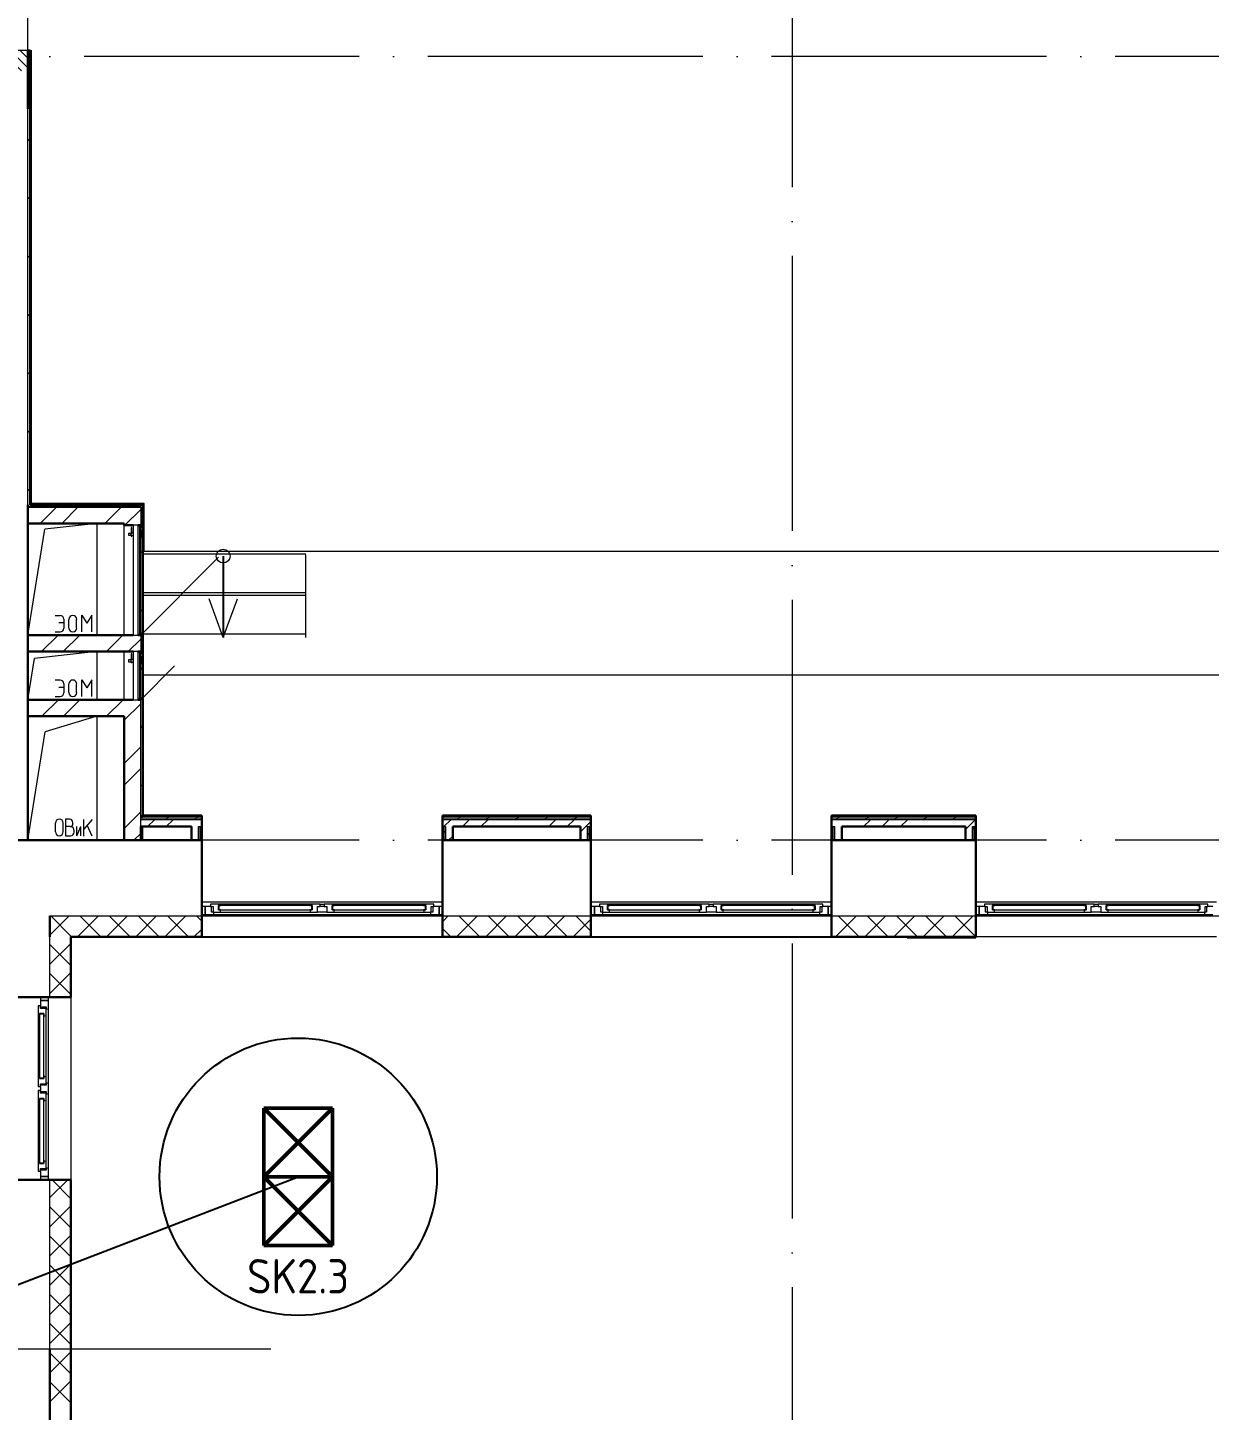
# Model space of a CAD drawing. Header units: millimetres. Extents: x -325553 to 627452, y -28539 to 738858.
# Drawn here: x 138654 to 147250, y 183073 to 193129 of the extents above; entities that cross this region are included whole.
import ezdxf

# ---------------------------------------------------------------- set-up
doc = ezdxf.new("R2010")
doc.units = ezdxf.units.MM
doc.set_wipeout_variables(frame=1)
doc.linetypes.add('ADSK_Линия сетки', pattern=[25, 20, -2.5, 0, -2.5])
doc.linetypes.add('ADSK_Штриховая_ш2 п1_5', pattern=[4.5, 3, -1.5])
for name, color, linetype, lineweight in [('_ Окна', 7, 'Continuous', 9), ('RC-Линии_связи-Адресные', 5, 'Continuous', 30), ('Аннотация', 7, 'Continuous', 18), ('Двери', 252, 'Continuous', 9), ('Лестницы', 252, 'Continuous', 9), ('Линии', 7, 'Continuous', 9), ('Маркировка Не АУ', 7, 'Continuous', 25), ('НО СКУД', 7, 'Continuous', 50), ('Оборудование', 8, 'Continuous', 18), ('Ограждение', 252, 'Continuous', 9), ('Окна', 252, 'Continuous', 9), ('Оси', 252, 'Continuous', 9), ('Перекрытие', 252, 'Continuous', 18), ('Стены внутренние', 7, 'Continuous', 18), ('Стены наружные', 7, 'Continuous', 18), ('Стены штриховка', 7, 'Continuous', 9)]:
    doc.layers.add(name, color=color, linetype=linetype, lineweight=lineweight)
doc.layers.add('Узлы', color=7, linetype='Continuous')
doc.styles.add('ISOCPEUR', font='isocpeur.ttf', dxfattribs={"width": 0.9, "height": 350})

# ---------------------------------------------------------------- blocks, each defined once
blk = doc.blocks.new('2 этаж')
at = {"layer": 'Двери', "lineweight": 18, "true_color": 0x636466}
h = blk.add_hatch(dxfattribs=at)
h.set_pattern_fill('FP_2', color=251, angle=90, style=0, pattern_type=2)
h.set_pattern_definition([(135, (137721.006, 23430.747), (-35.3553, -35.3553), [])])
h.paths.add_polyline_path([(137526, 22556), (137916, 22556), (137916, 22706), (137526, 22706), (137526, 22646)])
h.paths.add_polyline_path([(137526, 24406), (137916, 24406), (137916, 24556), (137526, 24556)])
at = {"color": 251, "lineweight": 18, "true_color": 0x636466}
for p, q in [((138219, 17114), (138189, 17114)), ((138189, 17114), (138189, 16994)), ((138383, 17112), (138323, 17041)), ((138323, 16992), (138323, 17112)), ((138115, 17023), (138115, 17086)), ((138172, 17023), (138172, 17086)), ((138223, 17061), (138189, 17061)), ((138243, 17081), (138243, 17091)), ((138253, 17021), (138253, 17031)), ((138272, 16994), (138300, 17061)), ((138272, 16994), (138272, 17061)), ((138300, 16994), (138300, 17061)), ((138383, 16992), (138347, 17070)), ((138189, 16994), (138226, 16994))]:
    blk.add_line(p, q, dxfattribs=at)
for centre, radius, start, end in [((138144, 17086), 28.7, 0, 180), ((138219, 17091), 23.3, 0, 90), ((138144, 17023), 28.7, 180, 0), ((138223, 17081), 20, 270, 0), ((138223, 17031), 30, 0, 90), ((138226, 17021), 26.7, 270, 0)]:
    blk.add_arc(centre, radius, start, end, dxfattribs=at)
at = {"layer": '_ Окна', "color": 251, "lineweight": 18, "true_color": 0x636466}
for p, q in [((139300, 16496), (139244, 16496)), ((139244, 16496), (139244, 16479)), ((139301, 16495), (139300, 16496)), ((139302, 16496), (139301, 16495)), ((139317, 16496), (139302, 16496)), ((139319, 16487), (139317, 16496)), ((139968, 16496), (139966, 16487)), ((139983, 16496), (139968, 16496)), ((139984, 16495), (139983, 16496)), ((139985, 16496), (139984, 16495)), ((140041, 16496), (139985, 16496)), ((140041, 16479), (140041, 16496)), ((140127, 16496), (140071, 16496)), ((140071, 16496), (140071, 16479)), ((140128, 16495), (140127, 16496)), ((140129, 16496), (140128, 16495)), ((140144, 16496), (140129, 16496)), ((140146, 16487), (140144, 16496)), ((140795, 16496), (140793, 16487)), ((140810, 16496), (140795, 16496)), ((140811, 16495), (140810, 16496)), ((140812, 16496), (140811, 16495)), ((140868, 16496), (140812, 16496)), ((140868, 16479), (140868, 16496)), ((142130, 16496), (142074, 16496)), ((142074, 16496), (142074, 16479)), ((142131, 16495), (142130, 16496)), ((142132, 16496), (142131, 16495)), ((142147, 16496), (142132, 16496)), ((142149, 16487), (142147, 16496)), ((142798, 16496), (142796, 16487)), ((142813, 16496), (142798, 16496)), ((142814, 16495), (142813, 16496)), ((142815, 16496), (142814, 16495)), ((142871, 16496), (142815, 16496)), ((142871, 16479), (142871, 16496)), ((142957, 16496), (142901, 16496)), ((142901, 16496), (142901, 16479)), ((142958, 16495), (142957, 16496)), ((142959, 16496), (142958, 16495)), ((142974, 16496), (142959, 16496)), ((142976, 16487), (142974, 16496)), ((143625, 16496), (143623, 16487)), ((143640, 16496), (143625, 16496)), ((143641, 16495), (143640, 16496)), ((143642, 16496), (143641, 16495)), ((143698, 16496), (143642, 16496)), ((143698, 16479), (143698, 16496)), ((144930, 16496), (144874, 16496)), ((144874, 16496), (144874, 16479)), ((144931, 16495), (144930, 16496)), ((144932, 16496), (144931, 16495)), ((144947, 16496), (144932, 16496)), ((144949, 16487), (144947, 16496)), ((145598, 16496), (145596, 16487)), ((145613, 16496), (145598, 16496)), ((145614, 16495), (145613, 16496)), ((145615, 16496), (145614, 16495)), ((145671, 16496), (145615, 16496)), ((145671, 16479), (145671, 16496)), ((145757, 16496), (145701, 16496)), ((145701, 16496), (145701, 16479)), ((145758, 16495), (145757, 16496)), ((145759, 16496), (145758, 16495)), ((145774, 16496), (145759, 16496)), ((145776, 16487), (145774, 16496)), ((146425, 16496), (146423, 16487)), ((146440, 16496), (146425, 16496)), ((146441, 16495), (146440, 16496)), ((146442, 16496), (146441, 16495)), ((146498, 16496), (146442, 16496)), ((146498, 16479), (146498, 16496)), ((139244, 16479), (139206, 16479)), ((139206, 16479), (139206, 16421)), ((139206, 16421), (139265, 16421)), ((139244, 16479), (139264, 16479)), ((139252, 16438), (139252, 16479)), ((139264, 16438), (139252, 16438)), ((139264, 16479), (139264, 16438)), ((139264, 16438), (139314, 16438)), ((139265, 16421), (139270, 16438)), ((139301, 16455), (139301, 16487)), ((139301, 16487), (139319, 16487)), ((139319, 16455), (139301, 16455)), ((139314, 16438), (139319, 16455)), ((139966, 16487), (139984, 16487)), ((139984, 16455), (139966, 16455)), ((139966, 16455), (139971, 16438)), ((139971, 16438), (140021, 16438)), ((139984, 16487), (139984, 16455)), ((140021, 16438), (140021, 16479)), ((140021, 16479), (140041, 16479)), ((140071, 16479), (140091, 16479)), ((140091, 16479), (140091, 16438)), ((140091, 16438), (140141, 16438)), ((140128, 16455), (140128, 16487)), ((140128, 16487), (140146, 16487)), ((140146, 16455), (140128, 16455)), ((140141, 16438), (140146, 16455)), ((140793, 16487), (140811, 16487)), ((140811, 16455), (140793, 16455)), ((140793, 16455), (140798, 16438)), ((140798, 16438), (140848, 16438)), ((140811, 16487), (140811, 16455)), ((140842, 16438), (140847, 16421)), ((140847, 16421), (140906, 16421)), ((140848, 16438), (140848, 16479)), ((140848, 16479), (140868, 16479)), ((140860, 16438), (140848, 16438)), ((140860, 16479), (140860, 16438)), ((140906, 16479), (140868, 16479)), ((140906, 16421), (140906, 16479)), ((142074, 16479), (142036, 16479)), ((142036, 16479), (142036, 16421)), ((142036, 16421), (142095, 16421)), ((142074, 16479), (142094, 16479)), ((142082, 16438), (142082, 16479)), ((142094, 16438), (142082, 16438)), ((142094, 16479), (142094, 16438)), ((142094, 16438), (142144, 16438)), ((142095, 16421), (142100, 16438)), ((142131, 16455), (142131, 16487)), ((142131, 16487), (142149, 16487)), ((142149, 16455), (142131, 16455)), ((142144, 16438), (142149, 16455)), ((142796, 16487), (142814, 16487)), ((142814, 16455), (142796, 16455)), ((142796, 16455), (142801, 16438)), ((142801, 16438), (142851, 16438)), ((142814, 16487), (142814, 16455)), ((142851, 16438), (142851, 16479)), ((142851, 16479), (142871, 16479)), ((142901, 16479), (142921, 16479)), ((142921, 16479), (142921, 16438)), ((142921, 16438), (142971, 16438)), ((142958, 16455), (142958, 16487)), ((142958, 16487), (142976, 16487)), ((142976, 16455), (142958, 16455)), ((142971, 16438), (142976, 16455)), ((143623, 16487), (143641, 16487)), ((143641, 16455), (143623, 16455)), ((143623, 16455), (143628, 16438)), ((143628, 16438), (143678, 16438)), ((143641, 16487), (143641, 16455)), ((143672, 16438), (143677, 16421)), ((143677, 16421), (143736, 16421)), ((143678, 16438), (143678, 16479)), ((143678, 16479), (143698, 16479)), ((143690, 16438), (143678, 16438)), ((143690, 16479), (143690, 16438)), ((143736, 16479), (143698, 16479)), ((143736, 16421), (143736, 16479)), ((144874, 16479), (144836, 16479)), ((144836, 16479), (144836, 16421)), ((144836, 16421), (144895, 16421)), ((144874, 16479), (144894, 16479)), ((144882, 16438), (144882, 16479)), ((144894, 16438), (144882, 16438)), ((144894, 16479), (144894, 16438)), ((144894, 16438), (144944, 16438)), ((144895, 16421), (144900, 16438)), ((144931, 16455), (144931, 16487)), ((144931, 16487), (144949, 16487)), ((144949, 16455), (144931, 16455)), ((144944, 16438), (144949, 16455)), ((145596, 16487), (145614, 16487)), ((145614, 16455), (145596, 16455)), ((145596, 16455), (145601, 16438)), ((145601, 16438), (145651, 16438)), ((145614, 16487), (145614, 16455)), ((145651, 16438), (145651, 16479)), ((145651, 16479), (145671, 16479)), ((145701, 16479), (145721, 16479)), ((145721, 16479), (145721, 16438)), ((145721, 16438), (145771, 16438)), ((145758, 16455), (145758, 16487)), ((145758, 16487), (145776, 16487)), ((145776, 16455), (145758, 16455)), ((145771, 16438), (145776, 16455)), ((146423, 16487), (146441, 16487)), ((146441, 16455), (146423, 16455)), ((146423, 16455), (146428, 16438)), ((146428, 16438), (146478, 16438)), ((146441, 16487), (146441, 16455)), ((146472, 16438), (146477, 16421)), ((146477, 16421), (146536, 16421)), ((146478, 16438), (146478, 16479)), ((146478, 16479), (146498, 16479)), ((146490, 16438), (146478, 16438)), ((146490, 16479), (146490, 16438)), ((146536, 16479), (146498, 16479)), ((138066, 15796), (138008, 15796)), ((138008, 15796), (138008, 15758)), ((138066, 15736), (138066, 15796)), ((138008, 15758), (137991, 15758)), ((137991, 15758), (137991, 15702)), ((137991, 15702), (137992, 15701)), ((137992, 15701), (137991, 15700)), ((137991, 15700), (137991, 15685)), ((138000, 15683), (138000, 15701)), ((138000, 15701), (138032, 15701)), ((138008, 15738), (138008, 15758)), ((138008, 15750), (138049, 15750)), ((138049, 15738), (138008, 15738)), ((138032, 15701), (138032, 15683)), ((138032, 15683), (138049, 15687)), ((138049, 15750), (138049, 15738)), ((138049, 15687), (138049, 15738)), ((138049, 15732), (138066, 15736)), ((137991, 15685), (138000, 15683)), ((138000, 15246), (137991, 15243)), ((137991, 15243), (137991, 15229)), ((137991, 15229), (137992, 15228)), ((137992, 15228), (137991, 15227)), ((137991, 15227), (137991, 15171)), ((138000, 15228), (138000, 15246)), ((138032, 15228), (138000, 15228)), ((138008, 15191), (138049, 15191)), ((138008, 15171), (138008, 15191)), ((138049, 15241), (138032, 15246)), ((138032, 15246), (138032, 15228)), ((138049, 15191), (138049, 15241)), ((138066, 15192), (138049, 15197)), ((138049, 15191), (138049, 15179)), ((138066, 15119), (138066, 15192)), ((137991, 15171), (138008, 15171)), ((138008, 15141), (137991, 15141)), ((137991, 15141), (137991, 15085)), ((137991, 15085), (137992, 15084)), ((138049, 15179), (138008, 15179)), ((138008, 15171), (138008, 15141)), ((138008, 15121), (138008, 15141)), ((138008, 15133), (138049, 15133)), ((138049, 15121), (138008, 15121)), ((138049, 15133), (138049, 15121)), ((138049, 15070), (138049, 15121)), ((138049, 15115), (138066, 15119)), ((137992, 15084), (137991, 15083)), ((137991, 15083), (137991, 15068)), ((137991, 15068), (138000, 15066)), ((138000, 15066), (138000, 15084)), ((138000, 15084), (138032, 15084)), ((138032, 15084), (138032, 15066)), ((138032, 15066), (138049, 15070)), ((138000, 14629), (137991, 14626)), ((137991, 14626), (137991, 14612)), ((137991, 14612), (137992, 14611)), ((137992, 14611), (137991, 14610)), ((137991, 14610), (137991, 14554)), ((138000, 14611), (138000, 14629)), ((138032, 14611), (138000, 14611)), ((138049, 14624), (138032, 14629)), ((138032, 14629), (138032, 14611)), ((138049, 14574), (138049, 14624)), ((137991, 14554), (138008, 14554)), ((138008, 14574), (138049, 14574)), ((138008, 14554), (138008, 14574)), ((138049, 14562), (138008, 14562)), ((138008, 14554), (138008, 14516)), ((138008, 14516), (138066, 14516)), ((138066, 14575), (138049, 14580)), ((138049, 14574), (138049, 14562)), ((138066, 14516), (138066, 14575))]:
    blk.add_line(p, q, dxfattribs=at)
at = {"layer": '_ Окна', "color": 251, "true_color": 0x636466}
for p, q in [((139206, 16479), (139181, 16479)), ((139181, 16421), (139206, 16421)), ((139206, 16421), (139206, 16479)), ((139304, 16487), (139301, 16487)), ((139301, 16487), (139301, 16455)), ((139301, 16455), (139304, 16455)), ((139981, 16487), (139304, 16487)), ((139304, 16487), (139304, 16455)), ((139304, 16455), (139304, 16487)), ((139304, 16455), (139981, 16455)), ((139981, 16455), (139981, 16487)), ((139981, 16487), (139981, 16455)), ((139984, 16487), (139981, 16487)), ((139981, 16455), (139984, 16455)), ((139984, 16455), (139984, 16487)), ((140131, 16487), (140128, 16487)), ((140128, 16487), (140128, 16455)), ((140128, 16455), (140131, 16455)), ((140808, 16487), (140131, 16487)), ((140131, 16487), (140131, 16455)), ((140131, 16455), (140131, 16487)), ((140131, 16455), (140808, 16455)), ((140808, 16455), (140808, 16487)), ((140808, 16487), (140808, 16455)), ((140811, 16487), (140808, 16487)), ((140808, 16455), (140811, 16455)), ((140811, 16455), (140811, 16487)), ((140931, 16479), (140906, 16479)), ((140906, 16479), (140906, 16421)), ((140906, 16421), (140931, 16421)), ((142036, 16479), (142011, 16479)), ((142011, 16421), (142036, 16421)), ((142036, 16421), (142036, 16479)), ((142134, 16487), (142131, 16487)), ((142131, 16487), (142131, 16455)), ((142131, 16455), (142134, 16455)), ((142811, 16487), (142134, 16487)), ((142134, 16487), (142134, 16455)), ((142134, 16455), (142134, 16487)), ((142134, 16455), (142811, 16455)), ((142811, 16455), (142811, 16487)), ((142811, 16487), (142811, 16455)), ((142814, 16487), (142811, 16487)), ((142811, 16455), (142814, 16455)), ((142814, 16455), (142814, 16487)), ((142961, 16487), (142958, 16487)), ((142958, 16487), (142958, 16455)), ((142958, 16455), (142961, 16455)), ((143638, 16487), (142961, 16487)), ((142961, 16487), (142961, 16455)), ((142961, 16455), (142961, 16487)), ((142961, 16455), (143638, 16455)), ((143638, 16455), (143638, 16487)), ((143638, 16487), (143638, 16455)), ((143641, 16487), (143638, 16487)), ((143638, 16455), (143641, 16455)), ((143641, 16455), (143641, 16487)), ((143761, 16479), (143736, 16479)), ((143736, 16479), (143736, 16421)), ((143736, 16421), (143761, 16421)), ((144836, 16479), (144811, 16479)), ((144811, 16421), (144836, 16421)), ((144836, 16421), (144836, 16479)), ((144934, 16487), (144931, 16487)), ((144931, 16487), (144931, 16455)), ((144931, 16455), (144934, 16455)), ((145611, 16487), (144934, 16487)), ((144934, 16487), (144934, 16455)), ((144934, 16455), (144934, 16487)), ((144934, 16455), (145611, 16455)), ((145611, 16455), (145611, 16487)), ((145611, 16487), (145611, 16455)), ((145614, 16487), (145611, 16487)), ((145611, 16455), (145614, 16455)), ((145614, 16455), (145614, 16487)), ((145761, 16487), (145758, 16487)), ((145758, 16487), (145758, 16455)), ((145758, 16455), (145761, 16455)), ((146438, 16487), (145761, 16487)), ((145761, 16487), (145761, 16455)), ((145761, 16455), (145761, 16487)), ((145761, 16455), (146438, 16455)), ((146438, 16455), (146438, 16487)), ((146438, 16487), (146438, 16455)), ((146441, 16487), (146438, 16487)), ((146438, 16455), (146441, 16455)), ((146441, 16455), (146441, 16487)), ((138008, 15821), (138008, 15796)), ((138008, 15796), (138066, 15796)), ((138066, 15796), (138066, 15821)), ((138032, 15701), (138000, 15701)), ((138000, 15701), (138000, 15698)), ((138032, 15698), (138000, 15698)), ((138000, 15698), (138000, 15231)), ((138000, 15698), (138032, 15698)), ((138032, 15698), (138032, 15701)), ((138032, 15231), (138032, 15698)), ((138000, 15231), (138032, 15231)), ((138032, 15231), (138000, 15231)), ((138000, 15231), (138000, 15228)), ((138000, 15228), (138032, 15228)), ((138032, 15228), (138032, 15231)), ((138032, 15084), (138000, 15084)), ((138000, 15084), (138000, 15081)), ((138032, 15081), (138000, 15081)), ((138000, 15081), (138000, 14614)), ((138000, 15081), (138032, 15081)), ((138032, 15081), (138032, 15084)), ((138032, 14614), (138032, 15081)), ((138000, 14614), (138032, 14614)), ((138032, 14614), (138000, 14614)), ((138000, 14614), (138000, 14611)), ((138000, 14611), (138032, 14611)), ((138032, 14611), (138032, 14614)), ((138008, 14516), (138008, 14491)), ((138066, 14516), (138008, 14516)), ((138066, 14491), (138066, 14516))]:
    blk.add_line(p, q, dxfattribs=at)
at = {"layer": 'Аннотация', "color": 251, "lineweight": 20, "true_color": 0x636466}
for q in [(139233, 18718), (139439, 18718)]:
    blk.add_line((139336, 18436), q, dxfattribs=at)
blk.add_circle((139336, 19028), 50, dxfattribs=at)
at = {"layer": 'Двери', "color": 251, "linetype": 'ADSK_Штриховая_ш2 п1_5', "true_color": 0x636466}
for p, q in [((137916, 22706), (137526, 22706)), ((137916, 22556), (137916, 22706))]:
    blk.add_line(p, q, dxfattribs=at)
at = {"layer": 'Лестницы', "color": 251, "true_color": 0x636466}
for p, q in [((139936, 19061), (138751, 19061)), ((139936, 19041), (138751, 19041)), ((139936, 18761), (138751, 18761)), ((139936, 18741), (138751, 18741)), ((139936, 18461), (138751, 18461))]:
    blk.add_line(p, q, dxfattribs=at)
at = {"layer": 'Линии', "color": 251, "lineweight": 18, "ltscale": 100, "true_color": 0x636466}
for p, q in [((137916, 18453), (138039, 19224)), ((138416, 19266), (138039, 19224)), ((138416, 19266), (138416, 18453)), ((138114, 18597), (138150, 18597)), ((138140, 18544), (138177, 18544)), ((138177, 18570), (138177, 18503)), ((138213, 18505), (138213, 18568)), ((138270, 18505), (138270, 18568)), ((138307, 18599), (138344, 18539)), ((138307, 18477), (138307, 18599)), ((138380, 18599), (138344, 18539)), ((138380, 18477), (138380, 18599)), ((138114, 18477), (138150, 18477)), ((138416, 18333), (137964, 18283)), ((138416, 18333), (138416, 17983)), ((137916, 17983), (137964, 18283)), ((138114, 18127), (138150, 18127)), ((138307, 18129), (138344, 18069)), ((138307, 18007), (138307, 18129)), ((138380, 18129), (138344, 18069)), ((138380, 18007), (138380, 18129)), ((138114, 18007), (138150, 18007)), ((138140, 18074), (138177, 18074)), ((138177, 18100), (138177, 18033)), ((138213, 18035), (138213, 18098)), ((138270, 18035), (138270, 18098)), ((138416, 17863), (138041, 17750)), ((138416, 17863), (138416, 16961)), ((137916, 16961), (138041, 17750))]:
    blk.add_line(p, q, dxfattribs=at)
at = {"layer": 'Линии', "color": 251, "ltscale": 100, "true_color": 0x636466}
blk.add_line((139936, 18436), (139936, 19036), dxfattribs=at)
at = {"layer": 'Линии', "color": 251, "lineweight": 18, "true_color": 0x636466}
for centre, radius, start, end in [((138150, 18570), 26.1, 0, 90), ((138242, 18568), 28.7, 0, 180), ((138242, 18505), 28.7, 180, 0), ((138150, 18503), 26.1, 270, 0), ((138150, 18100), 26.1, 0, 90), ((138242, 18098), 28.7, 0, 180), ((138150, 18033), 26.1, 270, 0), ((138242, 18035), 28.7, 180, 0)]:
    blk.add_arc(centre, radius, start, end, dxfattribs=at)
at = {"layer": 'Оборудование', "color": 251, "true_color": 0x636466}
for p, q in [((138666, 19237), (138666, 19191)), ((138671, 19237), (138666, 19237)), ((138671, 19191), (138671, 19237)), ((138717, 19253), (138681, 19253)), ((138681, 19253), (138681, 18453)), ((138718, 18454), (138718, 19252)), ((138728, 19246), (138718, 19246)), ((138729, 18461), (138729, 19245)), ((138736, 19234), (138731, 19234)), ((138736, 18472), (138736, 19234)), ((138738, 19225), (138736, 19225)), ((138738, 19221), (138738, 19225)), ((138738, 19221), (138738, 19225)), ((138738, 19221), (138738, 19161)), ((138663, 19193), (138646, 19193)), ((138646, 19193), (138646, 19180)), ((138646, 19180), (138663, 19180)), ((138665, 19195), (138663, 19193)), ((138663, 19193), (138663, 19180)), ((138663, 19180), (138665, 19179)), ((138681, 19196), (138665, 19196)), ((138665, 19196), (138665, 19177)), ((138665, 19177), (138681, 19177)), ((138666, 19182), (138666, 19174)), ((138666, 19174), (138671, 19174)), ((138671, 19174), (138671, 19182)), ((138736, 19157), (138738, 19157)), ((138738, 19157), (138738, 19161)), ((138738, 19157), (138738, 19161)), ((138736, 18453), (139302, 19019)), ((138681, 18453), (138717, 18453)), ((138718, 18460), (138728, 18460)), ((138731, 18472), (138736, 18472)), ((138666, 18317), (138666, 18271)), ((138671, 18317), (138666, 18317)), ((138671, 18271), (138671, 18317)), ((138717, 18333), (138681, 18333)), ((138681, 18333), (138681, 17983)), ((138718, 17984), (138718, 18332)), ((138728, 18326), (138718, 18326)), ((138729, 17991), (138729, 18325)), ((138736, 18314), (138731, 18314)), ((138736, 18002), (138736, 18314)), ((138738, 18305), (138736, 18305)), ((138738, 18301), (138738, 18305)), ((138738, 18301), (138738, 18305)), ((138663, 18273), (138646, 18273)), ((138646, 18273), (138646, 18260)), ((138646, 18260), (138663, 18260)), ((138665, 18275), (138663, 18273)), ((138663, 18273), (138663, 18260)), ((138663, 18260), (138665, 18259)), ((138681, 18276), (138665, 18276)), ((138665, 18276), (138665, 18257)), ((138665, 18257), (138681, 18257)), ((138666, 18262), (138666, 18254)), ((138666, 18254), (138671, 18254)), ((138671, 18254), (138671, 18262)), ((138736, 18237), (138738, 18237)), ((138736, 17983), (138983, 18231)), ((138738, 18301), (138738, 18241)), ((138738, 18237), (138738, 18241)), ((138738, 18237), (138738, 18241)), ((138729, 18011), (138728, 18011)), ((138728, 18011), (138729, 18011)), ((138731, 18002), (138736, 18002)), ((138681, 17983), (138717, 17983)), ((138718, 17990), (138728, 17990))]:
    blk.add_line(p, q, dxfattribs=at)
for points, knots in [([(138718, 19252), (138718, 19252), (138718, 19252), (138718, 19253), (138718, 19253), (138718, 19253), (138718, 19253), (138718, 19253), (138717, 19253), (138717, 19253)], [0, 0, 0, 0, 0.166667, 0.25, 0.333333, 0.5, 0.666667, 0.833333, 1, 1, 1, 1]), ([(138729, 19245), (138729, 19245), (138729, 19245), (138729, 19245), (138729, 19246), (138729, 19246), (138729, 19246), (138729, 19246), (138728, 19246), (138728, 19246), (138728, 19246)], [0, 0, 0, 0, 0.166667, 0.25, 0.333333, 0.416667, 0.541667, 0.666667, 0.833333, 1, 1, 1, 1]), ([(138731, 19234), (138730, 19234), (138730, 19234), (138730, 19234), (138730, 19234), (138730, 19234), (138729, 19235), (138729, 19235), (138729, 19235), (138729, 19235), (138729, 19235), (138729, 19235), (138729, 19236)], [0, 0, 0, 0, 0.166667, 0.25, 0.333333, 0.416667, 0.5, 0.583333, 0.666667, 0.75, 0.833333, 1, 1, 1, 1]), ([(138717, 18453), (138717, 18453), (138718, 18453), (138718, 18453), (138718, 18453), (138718, 18454), (138718, 18454), (138718, 18454), (138718, 18454), (138718, 18454)], [-1, -1, -1, -1, -0.833333, -0.666667, -0.5, -0.333333, -0.25, -0.166667, 0, 0, 0, 0]), ([(138728, 18460), (138728, 18460), (138728, 18460), (138729, 18460), (138729, 18460), (138729, 18460), (138729, 18461), (138729, 18461), (138729, 18461), (138729, 18461), (138729, 18461)], [-1, -1, -1, -1, -0.833333, -0.666667, -0.541667, -0.416667, -0.333333, -0.25, -0.166667, 0, 0, 0, 0]), ([(138729, 18471), (138729, 18471), (138729, 18471), (138729, 18471), (138729, 18471), (138729, 18471), (138729, 18472), (138730, 18472), (138730, 18472), (138730, 18472), (138730, 18472), (138730, 18472), (138731, 18472)], [-1, -1, -1, -1, -0.833333, -0.75, -0.666667, -0.583333, -0.5, -0.416667, -0.333333, -0.25, -0.166667, 0, 0, 0, 0]), ([(138718, 18332), (138718, 18332), (138718, 18332), (138718, 18333), (138718, 18333), (138718, 18333), (138718, 18333), (138718, 18333), (138717, 18333), (138717, 18333)], [0, 0, 0, 0, 0.166667, 0.25, 0.333333, 0.5, 0.666667, 0.833333, 1, 1, 1, 1]), ([(138729, 18325), (138729, 18325), (138729, 18325), (138729, 18325), (138729, 18326), (138729, 18326), (138729, 18326), (138729, 18326), (138728, 18326), (138728, 18326), (138728, 18326)], [0, 0, 0, 0, 0.166667, 0.25, 0.333333, 0.416667, 0.541667, 0.666667, 0.833333, 1, 1, 1, 1]), ([(138731, 18314), (138730, 18314), (138730, 18314), (138730, 18314), (138730, 18314), (138730, 18314), (138729, 18315), (138729, 18315), (138729, 18315), (138729, 18315), (138729, 18315), (138729, 18315), (138729, 18316)], [0, 0, 0, 0, 0.166667, 0.25, 0.333333, 0.416667, 0.5, 0.583333, 0.666667, 0.75, 0.833333, 1, 1, 1, 1]), ([(138729, 18001), (138729, 18001), (138729, 18001), (138729, 18001), (138729, 18001), (138729, 18001), (138729, 18002), (138730, 18002), (138730, 18002), (138730, 18002), (138730, 18002), (138730, 18002), (138731, 18002)], [-1, -1, -1, -1, -0.833333, -0.75, -0.666667, -0.583333, -0.5, -0.416667, -0.333333, -0.25, -0.166667, 0, 0, 0, 0]), ([(138717, 17983), (138717, 17983), (138718, 17983), (138718, 17983), (138718, 17983), (138718, 17984), (138718, 17984), (138718, 17984), (138718, 17984), (138718, 17984)], [-1, -1, -1, -1, -0.833333, -0.666667, -0.5, -0.333333, -0.25, -0.166667, 0, 0, 0, 0]), ([(138728, 17990), (138728, 17990), (138728, 17990), (138729, 17990), (138729, 17990), (138729, 17990), (138729, 17991), (138729, 17991), (138729, 17991), (138729, 17991), (138729, 17991)], [-1, -1, -1, -1, -0.833333, -0.666667, -0.541667, -0.416667, -0.333333, -0.25, -0.166667, 0, 0, 0, 0])]:
    blk.add_open_spline(points, degree=3, knots=knots, dxfattribs=at)
at = {"layer": 'Ограждение', "color": 251, "true_color": 0x636466}
for p, q in [((137931, 22706), (137941, 22706)), ((137941, 19411), (137941, 22706)), ((137941, 19411), (137931, 19401)), ((138761, 19411), (137941, 19411)), ((138761, 19411), (138751, 19401)), ((138761, 19061), (138761, 19411)), ((152841, 19061), (139936, 19061)), ((152841, 18161), (138751, 18161)), ((138751, 16961), (138751, 17061)), ((140931, 16511), (139181, 16511)), ((143761, 16511), (142011, 16511)), ((146561, 16511), (144811, 16511))]:
    blk.add_line(p, q, dxfattribs=at)
at = {"layer": 'Окна', "color": 251, "true_color": 0x636466}
for p, q in [((139302, 16496), (139300, 16496)), ((139968, 16496), (139317, 16496)), ((139985, 16496), (139983, 16496)), ((140041, 16496), (140071, 16496)), ((140129, 16496), (140127, 16496)), ((140795, 16496), (140144, 16496)), ((140812, 16496), (140810, 16496)), ((142132, 16496), (142130, 16496)), ((142798, 16496), (142147, 16496)), ((142815, 16496), (142813, 16496)), ((142871, 16496), (142901, 16496)), ((142959, 16496), (142957, 16496)), ((143625, 16496), (142974, 16496)), ((143642, 16496), (143640, 16496)), ((144932, 16496), (144930, 16496)), ((145598, 16496), (144947, 16496)), ((145615, 16496), (145613, 16496)), ((145671, 16496), (145701, 16496)), ((145759, 16496), (145757, 16496)), ((146425, 16496), (145774, 16496)), ((146442, 16496), (146440, 16496)), ((139265, 16421), (140847, 16421)), ((139314, 16438), (139971, 16438)), ((140091, 16438), (140021, 16438)), ((140071, 16479), (140041, 16479)), ((140141, 16438), (140798, 16438)), ((142095, 16421), (143677, 16421)), ((142144, 16438), (142801, 16438)), ((142921, 16438), (142851, 16438)), ((142901, 16479), (142871, 16479)), ((142971, 16438), (143628, 16438)), ((144895, 16421), (146477, 16421)), ((144944, 16438), (145601, 16438)), ((145721, 16438), (145651, 16438)), ((145701, 16479), (145671, 16479)), ((145771, 16438), (146428, 16438)), ((137991, 15702), (137991, 15700)), ((138049, 15241), (138049, 15687)), ((138066, 15192), (138066, 15736)), ((137991, 15685), (137991, 15243)), ((137991, 15229), (137991, 15227)), ((137991, 15085), (137991, 15083)), ((138066, 14575), (138066, 15119)), ((137991, 15068), (137991, 14626)), ((138049, 14624), (138049, 15070)), ((137991, 14612), (137991, 14610))]:
    blk.add_line(p, q, dxfattribs=at)
at = {"layer": 'Оси', "color": 251, "linetype": 'ADSK_Линия сетки', "ltscale": 100, "true_color": 0x636466}
for p, q in [((143476, 33711), (143476, -30995)), ((165326, 22661), (93566, 22661)), ((165326, 16961), (93604, 16961)), ((139683, 13261), (93566, 13261))]:
    blk.add_line(p, q, dxfattribs=at)
at = {"layer": 'Перекрытие', "color": 251, "ltscale": 100, "true_color": 0x636466}
for p, q in [((138416, 19266), (138416, 18453)), ((139936, 18461), (138751, 18461)), ((138416, 18333), (138416, 17983)), ((138416, 17863), (138416, 16961))]:
    blk.add_line(p, q, dxfattribs=at)
at = {"layer": 'Стены внутренние', "color": 251, "true_color": 0x636466}
for p, q in [((137916, 19401), (137916, 24406)), ((138076, 16411), (150451, 16411)), ((143761, 16411), (149386, 16411)), ((138076, 15821), (138076, 16259)), ((140931, 16259), (139181, 16259)), ((143761, 16259), (142011, 16259)), ((146561, 16259), (144811, 16259)), ((138228, 15821), (138228, 14491)), ((138076, 13261), (138076, 14491))]:
    blk.add_line(p, q, dxfattribs=at)
at = {"layer": 'Стены внутренние', "color": 251, "lineweight": 30, "true_color": 0x636466}
for p, q in [((137916, 22281), (137911, 22281)), ((137916, 18453), (137916, 19266)), ((137916, 17983), (137916, 18333)), ((137916, 16961), (137916, 17863)), ((137526, 16961), (138616, 16961)), ((137916, 16961), (137526, 16961)), ((138736, 16961), (139106, 16961)), ((139181, 16961), (139181, 16259)), ((140931, 16961), (140931, 16259)), ((141006, 16961), (141936, 16961)), ((142011, 16961), (142011, 16259)), ((143761, 16961), (143761, 16259)), ((143836, 16961), (144736, 16961)), ((144811, 16961), (144811, 16259)), ((138076, 16259), (138076, 16411)), ((138228, 16259), (139181, 16259)), ((138228, 16259), (138228, 15821)), ((140931, 16259), (142011, 16259)), ((143761, 16259), (144811, 16259)), ((137526, 15821), (138228, 15821)), ((137526, 14491), (138228, 14491)), ((138228, 12559), (138228, 14491)), ((138076, 12711), (138076, 13261))]:
    blk.add_line(p, q, dxfattribs=at)
at = {"layer": 'Стены внутренние', "color": 251, "linetype": 'Continuous', "lineweight": 9, "true_color": 0x636466}
for p, q in [((138076, 16271), (138216, 16411)), ((138231, 16261), (138081, 16411)), ((138278, 16261), (138428, 16411)), ((138444, 16261), (138294, 16411)), ((138490, 16261), (138640, 16411)), ((138656, 16261), (138506, 16411)), ((138702, 16261), (138852, 16411)), ((138868, 16261), (138718, 16411)), ((138914, 16261), (139064, 16411)), ((139080, 16261), (138930, 16411)), ((139181, 16372), (139142, 16411)), ((140931, 16368), (140973, 16411)), ((141035, 16261), (141185, 16411)), ((141201, 16261), (141051, 16411)), ((141248, 16261), (141398, 16411)), ((141413, 16261), (141263, 16411)), ((141460, 16261), (141610, 16411)), ((141626, 16261), (141476, 16411)), ((141672, 16261), (141822, 16411)), ((141838, 16261), (141688, 16411)), ((142009, 16302), (141900, 16411)), ((143793, 16261), (143943, 16411)), ((143959, 16261), (143809, 16411)), ((144005, 16261), (144155, 16411)), ((144171, 16261), (144021, 16411)), ((144217, 16261), (144367, 16411)), ((144383, 16261), (144233, 16411)), ((144430, 16261), (144580, 16411)), ((144595, 16261), (144445, 16411)), ((144642, 16261), (144792, 16411)), ((144808, 16261), (144658, 16411)), ((139126, 16261), (139179, 16313)), ((140989, 16261), (140933, 16317)), ((141884, 16261), (142011, 16388)), ((138076, 16059), (138226, 16209)), ((138226, 16054), (138076, 16204)), ((138896, 16261), (138895, 16259)), ((139105, 16259), (139104, 16261)), ((141569, 16259), (141567, 16261)), ((141711, 16261), (141711, 16259)), ((144384, 16259), (144383, 16261)), ((138076, 15847), (138226, 15997)), ((138226, 15842), (138076, 15992)), ((138076, 14362), (138203, 14489)), ((138226, 14357), (138092, 14491)), ((138076, 14150), (138226, 14300)), ((138226, 14145), (138076, 14295)), ((138076, 13938), (138226, 14088)), ((138226, 13933), (138076, 14083)), ((138076, 13726), (138226, 13876)), ((138226, 13721), (138076, 13871)), ((138076, 13513), (138226, 13663)), ((138226, 13508), (138076, 13658)), ((138228, 13478), (138226, 13475)), ((138076, 13301), (138226, 13451)), ((138226, 13296), (138076, 13446)), ((138076, 13089), (138226, 13239)), ((138226, 13084), (138076, 13234)), ((138076, 12877), (138226, 13027)), ((138226, 12872), (138076, 13022))]:
    blk.add_line(p, q, dxfattribs=at)
at = {"layer": 'Стены наружные', "color": 251, "lineweight": 30, "true_color": 0x636466}
for p, q in [((137916, 22706), (137916, 22281)), ((137916, 22706), (137931, 22706)), ((137931, 19401), (137931, 22706)), ((137916, 19266), (137916, 19401)), ((137916, 19386), (138736, 19386)), ((137931, 19401), (138751, 19401)), ((138751, 19401), (138751, 17141)), ((138616, 19266), (137916, 19266)), ((138616, 19266), (138616, 19253)), ((138616, 19253), (138681, 19253)), ((138718, 19253), (138736, 19253)), ((138736, 19234), (138736, 19253)), ((137916, 18453), (138681, 18453)), ((137916, 18333), (137916, 18453)), ((138718, 18453), (138736, 18453)), ((138736, 18453), (138736, 18472)), ((138681, 18333), (137916, 18333)), ((138718, 18333), (138736, 18333)), ((138736, 18314), (138736, 18333)), ((138736, 17983), (138736, 18002)), ((137916, 17983), (138681, 17983)), ((137916, 17863), (137916, 17983)), ((138718, 17983), (138736, 17983)), ((138616, 17863), (137916, 17863)), ((138616, 16961), (138616, 17863)), ((138751, 17136), (138736, 17136)), ((138751, 17136), (138736, 17136)), ((139181, 17141), (138751, 17141)), ((139181, 17061), (139181, 17141)), ((142011, 17141), (140931, 17141)), ((140931, 17061), (140931, 17141)), ((142011, 17141), (142011, 16961)), ((144811, 17141), (143761, 17141)), ((143761, 16961), (143761, 17141)), ((144811, 17141), (144811, 16961)), ((139106, 17061), (138736, 17061)), ((138736, 17061), (138736, 16961)), ((139106, 16961), (139106, 17061)), ((139181, 17061), (139181, 16961)), ((140931, 16961), (140931, 17061)), ((141006, 17061), (141936, 17061)), ((141006, 17061), (141006, 16961)), ((141936, 16961), (141936, 17061)), ((143836, 17061), (144736, 17061)), ((143836, 17061), (143836, 16961)), ((144736, 16961), (144736, 17061)), ((138616, 16961), (138736, 16961)), ((139106, 16961), (139181, 16961)), ((140931, 16961), (141006, 16961)), ((141936, 16961), (142011, 16961)), ((143761, 16961), (143836, 16961)), ((144736, 16961), (144811, 16961)), ((144811, 16258), (144311, 16258)), ((144311, 16258), (144311, 16253)), ((144311, 16253), (144811, 16253)), ((144811, 16258), (144811, 16253))]:
    blk.add_line(p, q, dxfattribs=at)
at = {"layer": 'Стены наружные', "color": 251, "linetype": 'Continuous', "lineweight": 9, "true_color": 0x636466}
for p, q in [((137916, 22475), (137931, 22490)), ((137916, 22051), (137931, 22066)), ((137916, 21627), (137931, 21642)), ((137916, 21202), (137931, 21217)), ((137916, 20778), (137931, 20793)), ((137916, 20354), (137931, 20369)), ((137916, 19929), (137931, 19944)), ((137916, 19505), (137931, 19520)), ((138005, 19266), (138125, 19386)), ((138162, 19266), (138282, 19386)), ((138221, 19386), (138236, 19401)), ((138476, 19266), (138596, 19386)), ((138621, 19253), (138736, 19368)), ((138645, 19386), (138660, 19401)), ((138736, 19052), (138751, 19067)), ((138736, 18628), (138751, 18643)), ((138015, 18333), (138135, 18453)), ((138172, 18333), (138292, 18453)), ((138487, 18333), (138607, 18453)), ((138644, 18333), (138736, 18425)), ((138736, 18204), (138751, 18219)), ((138017, 17863), (138137, 17983)), ((138174, 17863), (138294, 17983)), ((138488, 17863), (138608, 17983)), ((138616, 17834), (138736, 17954)), ((138736, 17780), (138751, 17795)), ((138616, 17520), (138736, 17640)), ((138616, 17362), (138736, 17482)), ((138736, 17355), (138751, 17370)), ((138616, 17048), (138736, 17168)), ((138786, 17061), (138836, 17111)), ((138916, 17111), (138928, 17123)), ((138921, 17061), (138971, 17111)), ((138928, 17123), (138941, 17136)), ((138941, 17136), (138946, 17141)), ((139128, 17111), (139140, 17123)), ((139140, 17123), (139153, 17136)), ((140941, 17061), (140991, 17111)), ((141037, 17111), (141049, 17123)), ((141049, 17123), (141062, 17136)), ((141062, 17136), (141067, 17141)), ((141076, 17061), (141126, 17111)), ((141211, 17061), (141261, 17111)), ((141249, 17111), (141262, 17123)), ((141262, 17123), (141274, 17136)), ((141461, 17111), (141474, 17123)), ((141474, 17123), (141486, 17136)), ((141486, 17136), (141491, 17141)), ((141673, 17111), (141686, 17123)), ((141686, 17123), (141698, 17136)), ((141704, 17061), (141754, 17111)), ((141839, 17061), (141889, 17111)), ((141885, 17111), (141898, 17123)), ((141898, 17123), (141910, 17136)), ((141910, 17136), (141915, 17141)), ((141974, 17061), (142011, 17098)), ((143795, 17111), (143807, 17123)), ((143807, 17123), (143820, 17136)), ((143994, 17061), (144044, 17111)), ((144007, 17111), (144019, 17123)), ((144019, 17123), (144032, 17136)), ((144032, 17136), (144037, 17141)), ((144129, 17061), (144179, 17111)), ((144219, 17111), (144231, 17123)), ((144231, 17123), (144244, 17136)), ((144264, 17061), (144314, 17111)), ((144431, 17111), (144444, 17123)), ((144444, 17123), (144456, 17136)), ((144456, 17136), (144461, 17141)), ((144643, 17111), (144656, 17123)), ((144656, 17123), (144668, 17136)), ((144757, 17061), (144807, 17111)), ((138686, 16961), (138736, 17011)), ((140931, 17005), (140944, 17017)), ((140944, 17017), (140956, 17030)), ((141936, 17023), (141974, 17061)), ((141986, 16999), (141999, 17012)), ((141999, 17012), (142011, 17024)), ((144736, 17039), (144757, 17061)), ((144786, 17041), (144799, 17054)), ((144799, 17054), (144805, 17061)), ((140976, 16961), (141006, 16991)), ((144388, 16253), (144385, 16258))]:
    blk.add_line(p, q, dxfattribs=at)
at = {"layer": 'Стены наружные', "color": 251, "true_color": 0x636466}
for p, q in [((138616, 18453), (138616, 19253)), ((138616, 17983), (138616, 18333)), ((138744, 16976), (138751, 16976)), ((138744, 16961), (138744, 16976)), ((138641, 16254), (138641, 16259)), ((141471, 16254), (138641, 16254)), ((139181, 16259), (140931, 16259)), ((139181, 16259), (139181, 16254)), ((140931, 16254), (140931, 16259)), ((141471, 16253), (141471, 16259)), ((141471, 16258), (144296, 16258)), ((144296, 16253), (141471, 16253)), ((144296, 16253), (144296, 16258))]:
    blk.add_line(p, q, dxfattribs=at)
at = {"layer": 'Стены штриховка', "color": 251, "true_color": 0x636466}
for p, q in [((138736, 19386), (138736, 19253)), ((138736, 18453), (138736, 18333)), ((138736, 17061), (138736, 17983)), ((139181, 17123), (138736, 17123)), ((139181, 17111), (138736, 17111)), ((138751, 17136), (139181, 17136)), ((139181, 17136), (138751, 17136)), ((140931, 17136), (142011, 17136)), ((142011, 17136), (140931, 17136)), ((142011, 17123), (140931, 17123)), ((142011, 17111), (140931, 17111)), ((143761, 17136), (144811, 17136)), ((144811, 17136), (143761, 17136)), ((144811, 17123), (143761, 17123)), ((144811, 17111), (143761, 17111)), ((139156, 16961), (139156, 17061)), ((139156, 17061), (139181, 17061)), ((139169, 16961), (139169, 17061)), ((140931, 17061), (140956, 17061)), ((140944, 16961), (140944, 17061)), ((140956, 16961), (140956, 17061)), ((141986, 16961), (141986, 17061)), ((141986, 17061), (142011, 17061)), ((141999, 16961), (141999, 17061)), ((143761, 17061), (143786, 17061)), ((143774, 16961), (143774, 17061)), ((143786, 16961), (143786, 17061)), ((144786, 16961), (144786, 17061)), ((144786, 17061), (144811, 17061)), ((144799, 16961), (144799, 17061)), ((139181, 16335), (139179, 16335)), ((139179, 16335), (139179, 16261)), ((140933, 16335), (140931, 16335)), ((140933, 16261), (140933, 16335)), ((142011, 16335), (142009, 16335)), ((142009, 16335), (142009, 16261)), ((143763, 16335), (143761, 16335)), ((143763, 16261), (143763, 16335)), ((144811, 16335), (144809, 16335)), ((144809, 16335), (144809, 16261)), ((139179, 16261), (138226, 16261)), ((138226, 16261), (138226, 15823)), ((138228, 16259), (138226, 16259)), ((142009, 16261), (140933, 16261)), ((144809, 16261), (143763, 16261)), ((138152, 15823), (138152, 15821)), ((138226, 15823), (138152, 15823)), ((138152, 14491), (138152, 14489)), ((138152, 14489), (138226, 14489)), ((138226, 14489), (138226, 12559))]:
    blk.add_line(p, q, dxfattribs=at)
at = {"layer": 'Узлы', "color": 251, "true_color": 0x636466}
blk.add_line((139336, 19028), (139336, 18436), dxfattribs=at)
blk = doc.blocks.new('сс')
at = {"color": 1}
blk.add_wipeout([(449226, 14732), (448226, 14732), (448226, 15232), (449226, 15232)], dxfattribs=at).dxf.layer = 'НО СКУД'
at = {"layer": 'НО СКУД', "color": 1}
for p, q in [((448226, 15232), (449226, 15232)), ((448226, 14732), (448226, 15232)), ((448726, 15232), (448226, 14732)), ((448726, 14732), (448226, 15232)), ((448726, 15232), (448726, 14732)), ((449226, 15232), (448726, 14732)), ((449226, 14732), (448726, 15232)), ((449226, 15232), (449226, 14732)), ((449226, 14732), (448226, 14732))]:
    blk.add_line(p, q, dxfattribs=at)
at = {"layer": 'НО СКУД', "color": 1, "ltscale": 30}
blk.add_line((449226, 15232), (449226, 14732), dxfattribs=at)

msp = doc.modelspace()

# ---------------------------------------------------------------- block references
msp.add_blockref('2 этаж', (740.6, 170258))

# ---------------------------------------------------------------- next in the draw order: block references
at = {"layer": 'RC-Линии_связи-Адресные', "rotation": 90}
msp.add_blockref('сс', (155604.6, -263954), dxfattribs=at)

# ---------------------------------------------------------------- next in the draw order: texts
at = {"layer": 'Маркировка Не АУ', "insert": (140621.2, 184048.2), "char_height": 250, "width": 1035.25, "attachment_point": 5, "style": 'ISOCPEUR', "bg_fill": 3, "box_fill_scale": 1, "bg_fill_color": 256, "bg_fill_transparency": 0}
msp.add_mtext('SK2.3', dxfattribs=at)

# ---------------------------------------------------------------- next in the draw order: linework, layer by layer
at = {"color": 7}
msp.add_lwpolyline([(136199.3, 183073.2), (140622.3, 184772.1)], dxfattribs=at)
msp.add_circle((140622.3, 184772.1), 1008.8, dxfattribs=at)

doc.saveas('drawing.dxf')
